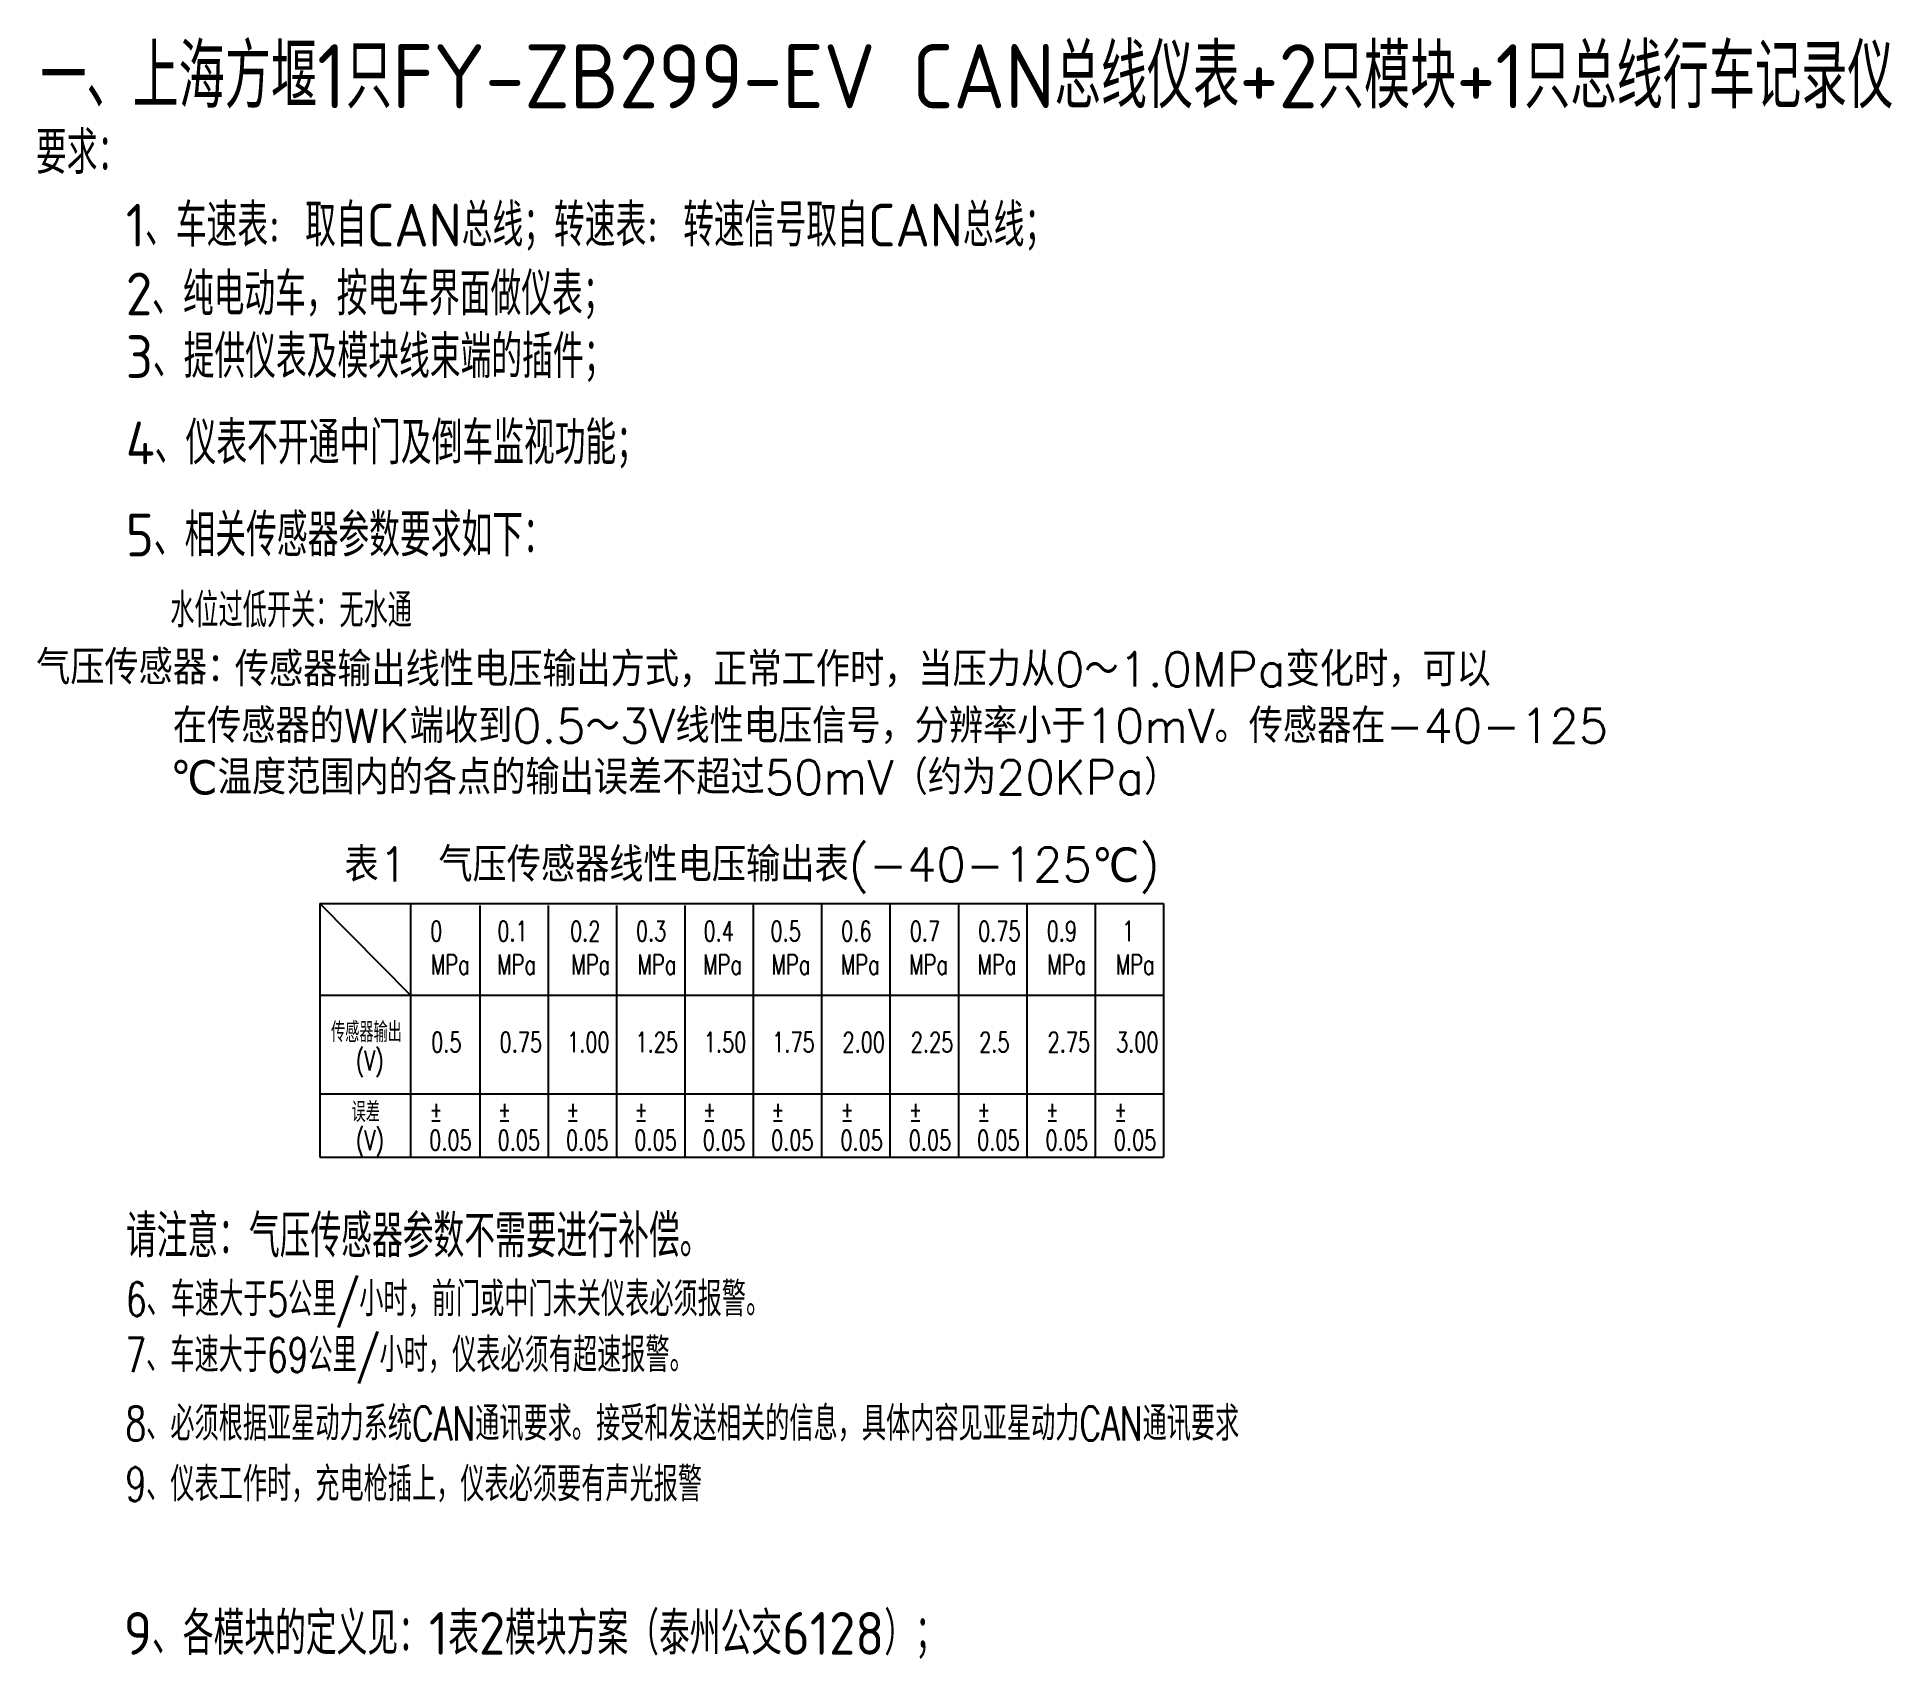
# Model space of a CAD drawing. Header units: millimetres. Extents: x 179 to 613, y 204 to 584.
import ezdxf

# ---------------------------------------------------------------- set-up
doc = ezdxf.new("R2010")
doc.units = ezdxf.units.MM
doc.header["$LTSCALE"] = 2
doc.layers.add('AM_0', color=7, linetype='Continuous')
doc.layers.add('AM_6', color=2, linetype='Continuous')
doc.styles.get("Standard").update_dxf_attribs({"font": 'ISOCP.SHX', "bigfont": 'gbcbig.shx'})
doc.styles.add('仿宋', font='txt.shx', dxfattribs={"width": 0.707, "bigfont": 'hzfs.shx'})

msp = doc.modelspace()

# ---------------------------------------------------------------- linework, layer by layer
at = {"layer": 'AM_0'}
for p, q in [((245.58, 380.78), (245.58, 321.42)), ((245.58, 380.78), (245.58, 321.42)), ((245.58, 380.78), (442.99, 380.78)), ((245.58, 380.78), (266.78, 359.31)), ((266.78, 380.78), (266.78, 321.42)), ((282.99, 380.28), (282.99, 321.42)), ((298.99, 380.28), (298.99, 321.42)), ((314.99, 380.28), (314.99, 321.42)), ((330.99, 380.28), (330.99, 321.42)), ((346.99, 380.78), (346.99, 321.42)), ((362.99, 380.78), (362.99, 321.42)), ((378.99, 380.78), (378.99, 321.42)), ((394.99, 380.78), (394.99, 321.42)), ((410.99, 380.78), (410.99, 321.42)), ((426.99, 380.78), (426.99, 321.42)), ((442.99, 380.78), (442.99, 321.42)), ((245.58, 359.31), (442.99, 359.31)), ((245.58, 336.17), (442.99, 336.17)), ((245.58, 321.42), (442.99, 321.42))]:
    msp.add_line(p, q, dxfattribs=at)

# ---------------------------------------------------------------- texts
at = {"layer": 'AM_6'}
for s, height, p in [('一、上海方堰1只FY-ZB299-EV CAN总线仪表+2只模块+1只总线行车记录仪', 15, (180.12, 566.84)), ('要求：', 10, (179.12, 551.48)), ('1、车速表: 取自CAN总线；转速表: 转速信号取自CAN总线；', 10, (200.17, 534.49)), ('2、纯电动车，按电车界面做仪表；', 10, (200.17, 518.41)), ('3、提供仪表及模块线束端的插件；', 10, (200.17, 503.73)), ('4、仪表不开通中门及倒车监视功能；', 10, (200.17, 483.53)), ('5、相关传感器参数要求如下：', 10, (200.17, 461.97)), ('请注意：气压传感器参数不需要进行补偿。', 10, (200.17, 297.92)), ('9、各模块的定义见：1表2模块方案（泰州公交6128）；', 10, (199.68, 204.94))]:
    msp.add_text(s, height=height, dxfattribs=at).set_placement(p)
at = {"layer": 'AM_6', "style": '仿宋', "width": 0.707}
for s, height, p in [('水位过低开关：无水通', 8, (210.55, 445.36)), ('0', 4.69, (271.39, 371.94)), ('0.1', 4.688, (287.09, 371.94)), ('0.2', 4.688, (304.12, 371.94)), ('0.3', 4.688, (319.54, 371.94)), ('0.4', 4.688, (335.36, 371.94)), ('0.5', 4.688, (351.03, 371.94)), ('0.6', 4.688, (367.56, 371.94)), ('0.7', 4.688, (383.61, 371.94)), ('0.75', 4.688, (399.61, 371.94)), ('0.9', 4.688, (415.66, 371.94)), ('1', 4.69, (433.32, 371.94)), ('MPa', 4.688, (271.48, 364.13)), ('MPa', 4.688, (287.01, 364.13)), ('MPa', 4.688, (304.39, 364.13)), ('MPa', 4.688, (319.85, 364.13)), ('MPa', 4.688, (335.22, 364.13)), ('MPa', 4.688, (351.22, 364.13)), ('MPa', 4.688, (367.44, 364.13)), ('MPa', 4.688, (383.44, 364.13)), ('MPa', 4.688, (399.44, 364.13)), ('MPa', 4.688, (415.79, 364.13)), ('MPa', 4.688, (431.79, 364.13)), ('传感器输出', 4.688, (248.18, 348.29)), ('0.5', 4.688, (271.62, 345.94)), ('0.75', 4.688, (287.62, 345.94)), ('1.00', 4.688, (303.43, 345.94)), ('1.25', 4.688, (319.43, 345.94)), ('1.50', 4.688, (335.43, 345.94)), ('1.75', 4.688, (351.43, 345.94)), ('2.00', 4.688, (367.87, 345.94)), ('2.25', 4.688, (383.87, 345.94)), ('2.5', 4.688, (399.87, 345.94)), ('2.75', 4.688, (415.87, 345.94)), ('3.00', 4.688, (431.89, 345.94)), ('(V)', 4.688, (253.94, 341.68)), ('误差', 4.688, (253.01, 329.63)), ('±', 4.69, (271.2, 329.88)), ('±', 4.69, (287.2, 329.88)), ('±', 4.69, (287.2, 329.88)), ('±', 4.69, (303.2, 329.88)), ('±', 4.69, (319.2, 329.88)), ('±', 4.69, (335.2, 329.88)), ('±', 4.69, (351.2, 329.88)), ('±', 4.69, (367.41, 329.88)), ('±', 4.69, (383.41, 329.88)), ('±', 4.69, (399.41, 329.88)), ('±', 4.69, (415.41, 329.88)), ('±', 4.69, (431.41, 329.88)), ('(V)', 4.688, (253.99, 323.05)), ('0.05', 4.688, (271.16, 323)), ('0.05', 4.688, (287.16, 323)), ('0.05', 4.688, (287.16, 323)), ('0.05', 4.688, (303.16, 323)), ('0.05', 4.688, (319.16, 323)), ('0.05', 4.688, (335.16, 323)), ('0.05', 4.688, (351.16, 323)), ('0.05', 4.688, (367.38, 323)), ('0.05', 4.688, (383.38, 323)), ('0.05', 4.688, (399.38, 323)), ('0.05', 4.688, (415.38, 323)), ('0.05', 4.688, (431.38, 323))]:
    msp.add_text(s, height=height, dxfattribs=at).set_placement(p)
at = {"layer": 'AM_6', "style": '仿宋'}
for s, p in [('气压传感器：', (179.16, 432)), ('传感器输出线性电压输出方式，正常工作时，当压力从0～1.0MPa变化时，可以', (225.64, 431.57)), ('在传感器的WK端收到0.5～3V线性电压信号，分辨率小于10mV。传感器在-40-125', (211.18, 418.32)), ('℃温度范围内的各点的输出误差不超过50mV（约为20KPa）', (210.58, 406.28)), ('表1 气压传感器线性电压输出表(-40-125℃)', (251.32, 385.86))]:
    msp.add_text(s, height=8, dxfattribs=at).set_placement(p)
at = {"layer": 'AM_6', "char_height": 8, "attachment_point": 1, "style": '仿宋'}
for s, insert, width in [('6、车速大于5公里/小时，前门或中门未关仪表必须报警。', (200.17, 292.16), 176.0657), ('7、车速大于69公里/小时，仪表必须有超速报警。', (200.07, 279.07), 176.0657), ('8、必须根据亚星动力系统CAN通讯要求。接受和发送相关的信息，具体内容见亚星动力CAN通讯要求', (200.07, 263.04), 358.6843), ('9、仪表工作时，充电枪插上，仪表必须要有声光报警', (200.07, 248.86), 358.6843)]:
    msp.add_mtext(s, dxfattribs=dict(at, insert=insert, width=width))

doc.saveas('drawing.dxf')
